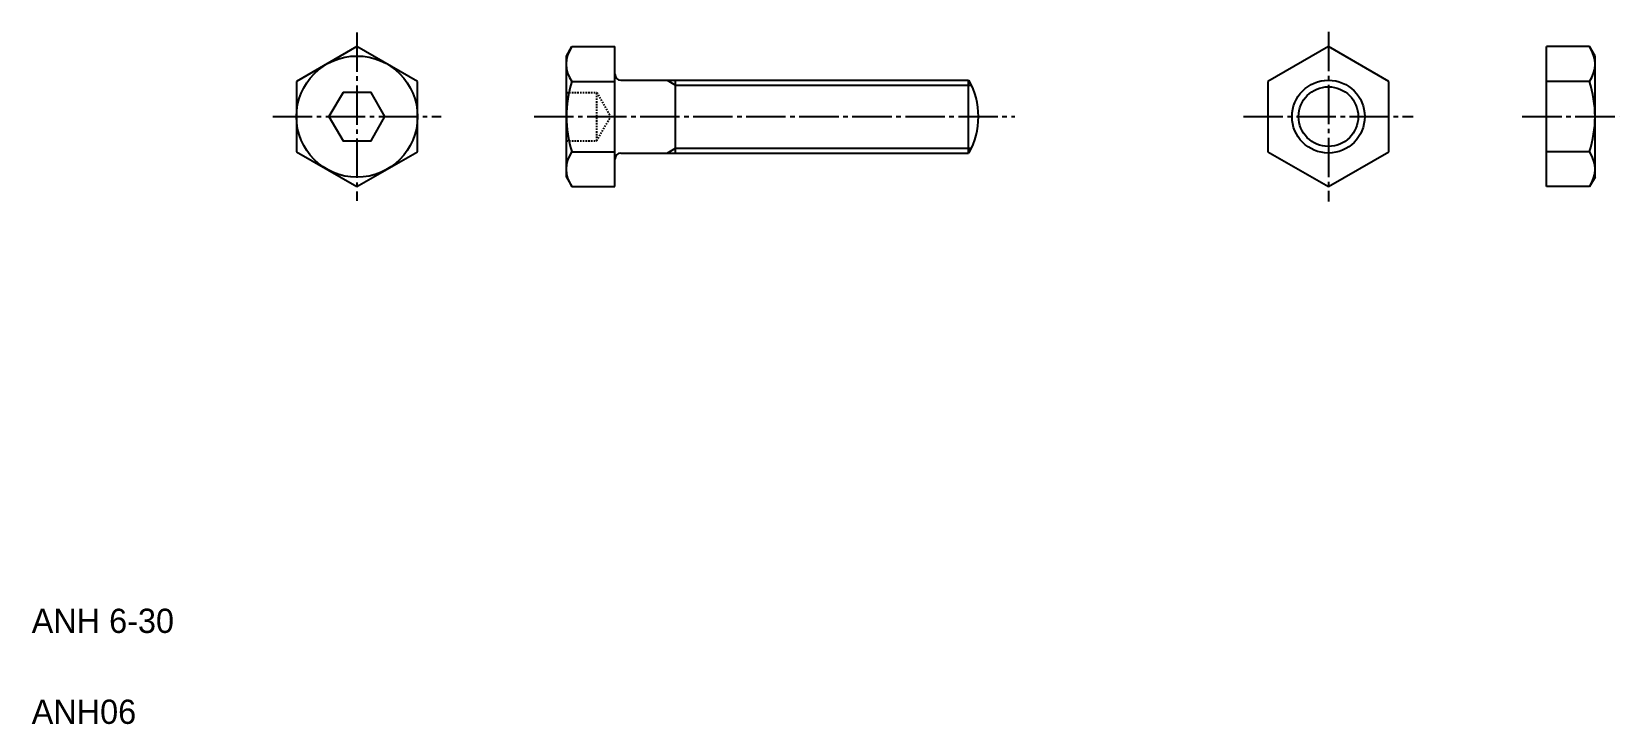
# Model space of a CAD drawing. Extents: x 5 to 136, y 5 to 62.
import ezdxf

# ---------------------------------------------------------------- set-up
doc = ezdxf.new("R2010")
doc.units = 0
doc.header["$LTSCALE"] = 0.25
doc.linetypes.add('CENTER', pattern=[17.5, 13, -1.5, 1.5, -1.5])
doc.linetypes.add('DASHED', pattern=[0.75, 0.5, -0.25])
doc.layers.get('0').update_dxf_attribs({"linetype": 'CONTINUOUS'})
doc.layers.add('CENTER', color=1, linetype='CENTER')

msp = doc.modelspace()

# ---------------------------------------------------------------- linework, layer by layer
at = {"color": 7, "linetype": 'CONTINUOUS'}
for p, q in [((31.84, 60.85), (26.84, 57.97)), ((36.84, 57.97), (31.84, 60.85)), ((49.57, 60.85), (53.12, 60.85)), ((53.12, 49.31), (53.12, 60.85)), ((111.99, 60.85), (106.99, 57.97)), ((116.99, 57.97), (111.99, 60.85)), ((129.99, 49.31), (129.99, 60.85)), ((133.54, 60.85), (129.99, 60.85)), ((49.12, 50.08), (49.12, 60.08)), ((133.99, 50.08), (133.99, 60.08)), ((26.84, 57.97), (26.84, 52.19)), ((36.84, 52.19), (36.84, 57.97)), ((49.57, 57.97), (53.12, 57.97)), ((53.62, 58.08), (82.31, 58.08)), ((58.12, 52.08), (58.12, 58.08)), ((82.31, 52.08), (82.31, 58.08)), ((106.99, 57.97), (106.99, 52.19)), ((116.99, 52.19), (116.99, 57.97)), ((133.54, 57.97), (129.99, 57.97)), ((26.84, 52.19), (31.84, 49.31)), ((31.84, 49.31), (36.84, 52.19)), ((49.57, 52.19), (53.12, 52.19)), ((53.62, 52.08), (82.31, 52.08)), ((106.99, 52.19), (111.99, 49.31)), ((111.99, 49.31), (116.99, 52.19)), ((133.54, 52.19), (129.99, 52.19)), ((49.57, 49.31), (53.12, 49.31)), ((133.54, 49.31), (129.99, 49.31))]:
    msp.add_line(p, q, dxfattribs=at)
for p, q in [((49.12, 60.08), (49.57, 60.85)), ((133.99, 60.08), (133.54, 60.85)), ((64.22, 52.48), (64.22, 52.48)), ((70.32, 52.48), (70.32, 52.48)), ((49.12, 50.08), (49.57, 49.31)), ((133.99, 50.08), (133.54, 49.31))]:
    msp.add_line(p, q)
at = {"color": 3, "linetype": 'CONTINUOUS'}
for p, q in [((57.42, 58.08), (58.12, 57.67)), ((58.12, 57.67), (82.53, 57.67)), ((57.42, 52.08), (58.12, 52.48)), ((58.12, 52.48), (82.53, 52.48))]:
    msp.add_line(p, q, dxfattribs=at)
at = {"color": 3, "linetype": 'DASHED'}
for p, q in [((49.12, 57.08), (51.62, 57.08)), ((51.62, 57.08), (52.77, 55.08)), ((51.62, 53.08), (51.62, 57.08)), ((51.62, 53.08), (52.77, 55.08)), ((49.12, 53.08), (51.62, 53.08))]:
    msp.add_line(p, q, dxfattribs=at)
at = {"color": 7, "linetype": 'CONTINUOUS'}
msp.add_lwpolyline([(30.69, 57.08), (29.53, 55.08), (30.69, 53.08), (33, 53.08), (34.15, 55.08), (33, 57.08)], close=True, dxfattribs=at)
msp.add_circle((31.84, 55.08), 5)
at = {"color": 3, "linetype": 'CONTINUOUS'}
msp.add_circle((111.99, 55.08), 3, dxfattribs=at)
at = {"color": 7, "linetype": 'CONTINUOUS'}
msp.add_circle((111.99, 55.08), 2.46, dxfattribs=at)
for centre, radius, start, end in [((51.67, 59.41), 2.56, 145.6074, 214.3927), ((131.43, 59.41), 2.56, 325.6073, 34.3926), ((58.67, 55.08), 9.55, 162.412, 197.588), ((124.44, 55.08), 9.55, 342.412, 17.588), ((51.67, 50.75), 2.56, 145.6073, 214.3926), ((131.43, 50.75), 2.56, 325.6074, 34.3927)]:
    msp.add_arc(centre, radius, start, end)
for centre, radius, start, end in [((53.62, 58.58), 0.5, 180, 270), ((77.12, 55.08), 6, 330, 30), ((53.62, 51.58), 0.5, 90, 180)]:
    msp.add_arc(centre, radius, start, end, dxfattribs=at)
at = {"layer": 'CENTER', "color": 1, "linetype": 'CENTER'}
for p, q in [((31.84, 62.03), (31.84, 48.13)), ((111.99, 62.08), (111.99, 48.08)), ((24.89, 55.08), (38.79, 55.08)), ((46.46, 55.08), (86.12, 55.08)), ((104.99, 55.08), (118.99, 55.08)), ((127.99, 55.08), (135.99, 55.08))]:
    msp.add_line(p, q, dxfattribs=at)

# ---------------------------------------------------------------- texts
for s, p in [('ANH 6-30', (5, 12.5)), ('ANH06', (5, 5))]:
    msp.add_text(s, height=2).set_placement(p)

doc.saveas('drawing.dxf')
